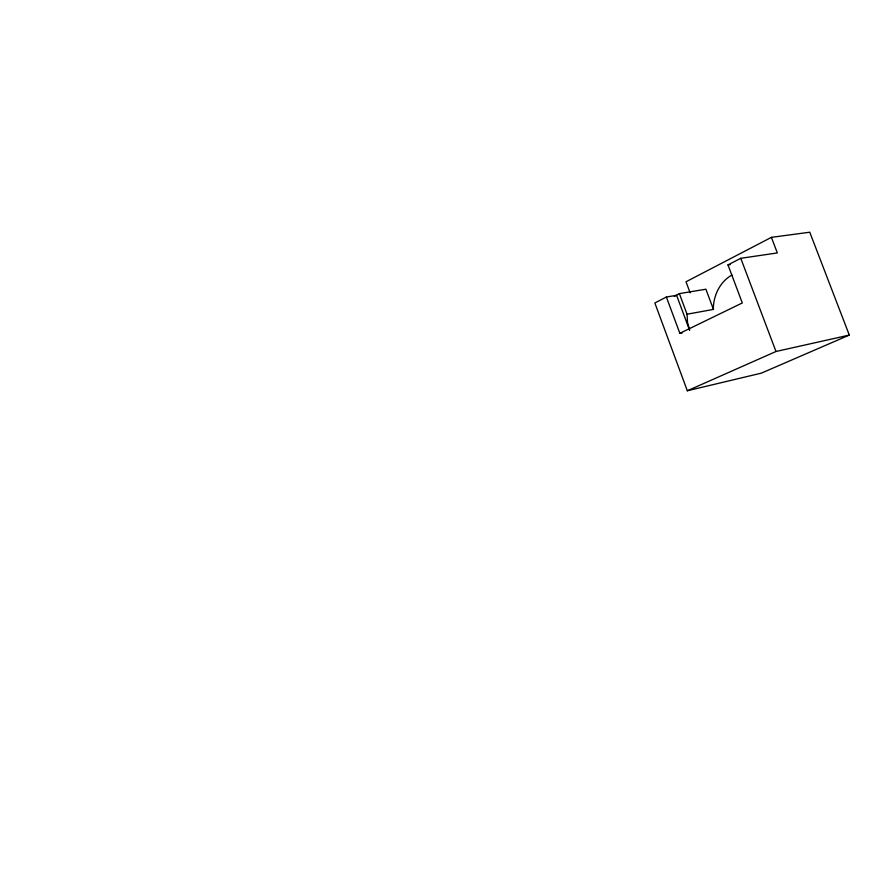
<?xml version="1.0" encoding="UTF-8"?>
<svg xmlns="http://www.w3.org/2000/svg" width="894" height="894" viewBox="0 0 894 894"><rect width="100%" height="100%" fill="white"/><g stroke="black" fill="none" stroke-linecap="round" stroke-linejoin="round"><path stroke-width="1.34" d="M679.373 293.612L687.039 314.207L713.446 309.402L705.891 289.22L679.373 293.612L674.288 296.495M689.509 330.042L676.59 295.311L666.376 297.02L654.855 302.977L687.318 390.767L761.353 373.144L849.3 335.082L809.763 232.216L771.399 237.357L686.011 281.778L690.134 292.841M666.376 297.02L679.842 333.306L742.311 302.943L727.984 264.903L740.768 258.299L777.333 252.935L771.399 237.357M687.318 390.767L775.992 351.487L849.3 335.082M679.842 333.306L682.379 332.814M727.984 264.903L730.264 264.568M740.768 258.299L775.992 351.487M689.632 330.065L687.508 322.466L687.039 314.207M713.446 309.402L713.334 307.268A40.141 34.173 83.2 0 1 731.929 275.05"/></g></svg>
